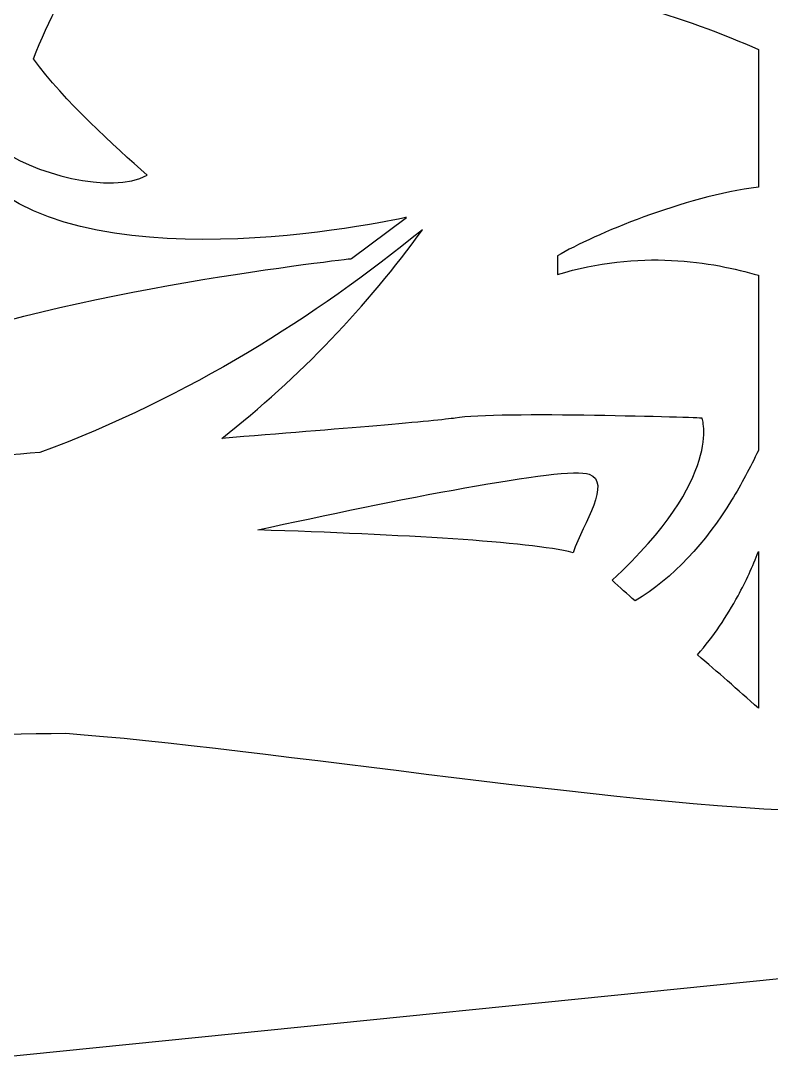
# Model space of a CAD drawing. Extents: x -11 to 3328, y 13 to 1701.
# Drawn here: x 482.2 to 687.8, y 1096.6 to 1382 of the extents above; entities that cross this region are included whole.
import ezdxf

# ---------------------------------------------------------------- set-up
doc = ezdxf.new("R2010")
doc.units = 0
doc.layers.add('H0107_Printing_Least_5', color=7, linetype='CONTINUOUS')

msp = doc.modelspace()

# ---------------------------------------------------------------- linework, layer by layer
at = {"layer": 'H0107_Printing_Least_5', "color": 1}
for points in [[(684.299983, 1374.192466), (684.299983, 1336.535467)], [(572.845986, 1316.938467), (587.848985, 1328.231467)], [(629.231984, 1317.707467), (629.231984, 1312.554467)], [(684.299983, 1312.356467), (684.299983, 1264.413468)], [(684.299983, 1236.713469), (684.299983, 1193.80647)], [(738.036882, 1124.564372), (464.758888, 1097.033373), (194.669895, 1096.626373), (194.669895, 1096.626373)]]:
    msp.add_lwpolyline(points, dxfattribs=at)
for points in [[(633.520984, 1236.412469)], [(667.611983, 1208.45247)]]:
    msp.add_lwpolyline(points, close=True, dxfattribs=at)
for points in [[(485.652988, 1371.603466), (489.768988, 1382.289465), (495.686988, 1392.241465), (499.184988, 1400.935465)], [(619.891985, 1390.811465), (634.613984, 1392.423465), (665.421983, 1382.697465), (684.299983, 1374.192466)], [(516.842987, 1339.769467), (507.932987, 1347.684466), (494.170988, 1360.024466), (485.652988, 1371.603466)], [(474.903988, 1348.024466), (485.529988, 1339.984467), (506.925987, 1334.433467), (516.842987, 1339.769467)], [(587.848985, 1328.231467), (587.848985, 1328.231467), (503.448987, 1308.937467), (471.522988, 1339.205467)], [(684.299983, 1336.535467), (663.669983, 1333.823467), (639.607984, 1323.659467), (629.231984, 1317.707467)], [(592.270985, 1324.843467), (562.535986, 1300.771467), (528.975987, 1279.314468), (487.455988, 1263.831468)], [(537.289987, 1267.707468), (558.665986, 1284.407468), (577.288986, 1304.210467), (592.270985, 1324.843467)], [(629.231984, 1312.554467), (651.505984, 1319.517467), (671.926983, 1316.040467), (684.299983, 1312.356467)], [(452.562989, 1291.355468), (491.938988, 1307.995467), (572.845986, 1316.938467), (572.845986, 1316.938467)], [(601.212985, 1273.268468), (596.851985, 1272.543468), (569.592986, 1270.263468), (537.289987, 1267.707468)], [(668.842983, 1273.268468), (668.842983, 1273.268468), (612.803985, 1275.201468), (601.212985, 1273.268468)], [(644.228984, 1228.844469), (675.011983, 1257.272469), (668.842983, 1273.268468), (668.842983, 1273.268468)], [(684.299983, 1264.413468), (682.078983, 1259.700469), (679.647983, 1255.140469), (676.971983, 1250.794469)], [(487.455988, 1263.831468), (458.950989, 1261.643468), (433.336989, 1259.720469), (422.225989, 1258.893469)], [(547.139986, 1242.657469), (584.085985, 1250.695469), (631.350984, 1260.223468), (637.897984, 1257.912469)], [(637.897984, 1257.912469), (644.183984, 1255.696469), (636.482984, 1244.692469), (633.520984, 1236.412469)], [(676.971983, 1250.794469), (669.889983, 1239.238469), (660.891983, 1229.368469), (650.561984, 1223.189469)], [(633.520984, 1236.412469), (621.163984, 1239.514469), (586.903985, 1241.296469), (547.139986, 1242.657469)], [(678.748983, 1224.608469), (680.888983, 1228.576469), (682.716983, 1232.623469), (684.299983, 1236.713469)], [(650.561984, 1223.189469), (648.431984, 1225.060469), (646.322984, 1226.942469), (644.228984, 1228.844469)], [(667.611983, 1208.45247), (671.998983, 1213.51447), (675.705983, 1218.97847), (678.748983, 1224.608469)], [(684.299983, 1193.80647), (678.641983, 1198.91747), (673.080983, 1203.74847), (667.611983, 1208.45247)], [(393.75699, 1185.67447), (401.13999, 1185.67447), (451.601989, 1186.43747), (494.560988, 1186.95447)], [(494.560988, 1186.95447), (546.262986, 1183.30247), (655.205984, 1165.521471), (707.998982, 1165.543471)]]:
    msp.add_open_spline(points, degree=3, dxfattribs=at)

doc.saveas('drawing.dxf')
